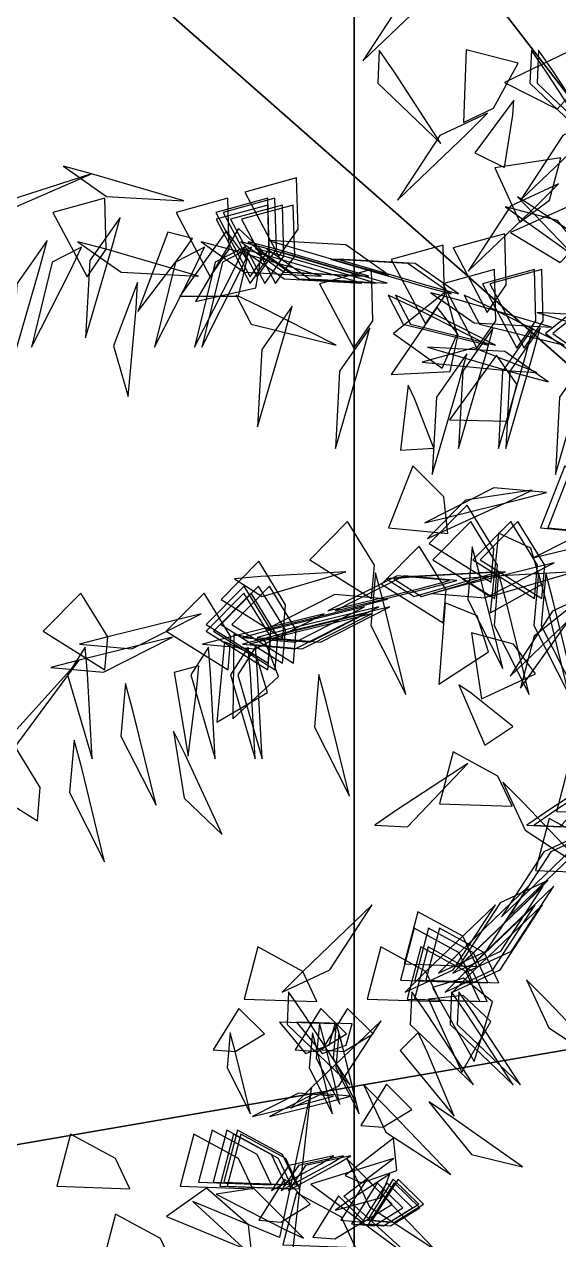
# Model space of a CAD drawing. Header units: millimetres. Extents: x 116.8 to 135.8, y -35.1 to -13.1.
# Drawn here: x 129.877 to 130.632, y -20.523 to -18.805 of the extents above; entities that cross this region are included whole.
import ezdxf

# ---------------------------------------------------------------- set-up
doc = ezdxf.new("R2010")
doc.units = ezdxf.units.MM
for name, color, linetype in [('COPERTURA', 252, 'CONTINUOUS'), ('FOGLIE', 62, 'CONTINUOUS'), ('PARETE_INTERNA', 7, 'CONTINUOUS'), ('PRATO', 83, 'CONTINUOUS')]:
    doc.layers.add(name, color=color, linetype=linetype)

msp = doc.modelspace()

# ---------------------------------------------------------------- linework, layer by layer
at = {"layer": 'COPERTURA'}
for points in [[(127.943016, -18.1399, 8.1), (127.943016, -20.6399, 8.1), (130.343016, -20.6399, 8.1), (130.343016, -18.1399, 8.1)], [(130.343016, -23.1399, 7.8), (130.343016, -18.1399, 7.8), (130.343016, -18.1399, 8.1), (130.343016, -23.1399, 8.1)]]:
    msp.add_3dface(points, dxfattribs=at)
at = {"layer": 'FOGLIE'}
for points in [[(130.655268, -18.806428, 4.457389), (130.684436, -18.835596, 4.457389), (130.652977, -18.768055, 4.392201), (130.56125, -18.70822, 4.44982)], [(130.665509, -18.806428, 4.314046), (130.694677, -18.835596, 4.314046), (130.663218, -18.768055, 4.248857), (130.571491, -18.70822, 4.306476)], [(130.453071, -18.76253, 1.961994), (130.482239, -18.733362, 1.961994), (130.414697, -18.76482, 1.896805), (130.354863, -18.856548, 1.954424)], [(130.399586, -18.872384, 1.392521), (130.378249, -18.84154, 1.375345), (130.376188, -18.887888, 1.462802), (130.465449, -18.973321, 1.455887)], [(130.539936, -18.923558, 2.683996), (130.574415, -18.859985, 2.650742), (130.500881, -18.840681, 2.544628), (130.497247, -18.943637, 2.658152)], [(130.665866, -18.885422, 4.709379), (130.658932, -18.837249, 4.646392), (130.55522, -18.88689, 4.584589), (130.629593, -18.924966, 4.713118)], [(130.614651, -18.872384, 4.510238), (130.593315, -18.84154, 4.493062), (130.591253, -18.887888, 4.580519), (130.680514, -18.973321, 4.573603)], [(130.624892, -18.872384, 4.366894), (130.603556, -18.84154, 4.349719), (130.601495, -18.887888, 4.437175), (130.690755, -18.973321, 4.43026)], [(130.566912, -18.933126, 1.745009), (130.568519, -18.911946, 1.709648), (130.513176, -18.98641, 1.744193), (130.555505, -19.007391, 1.85857)], [(130.502082, -18.959468, 2.502247), (130.531251, -18.9303, 2.502247), (130.463709, -18.961759, 2.437058), (130.403875, -19.053486, 2.494677)], [(130.676183, -18.959468, 2.026142), (130.705351, -18.9303, 2.026142), (130.637809, -18.961759, 1.960954), (130.577975, -19.053486, 2.018573)], [(129.971614, -19.016116, 1.681351), (129.765128, -19.08275, 1.832384), (129.748169, -18.951368, 1.750938), (129.708066, -19.130555, 1.763289)], [(130.619111, -19.053221, 1.428323), (130.634924, -18.993496, 1.378133), (130.541777, -19.007588, 1.287773), (130.577038, -19.084283, 1.415739)], [(129.971614, -19.016116, 1.681351), (129.93177, -19.005439, 1.681351), (129.992785, -19.048203, 1.616163), (130.10214, -19.054157, 1.673782)], [(130.263416, -19.094304, 1.724116), (130.261489, -19.022009, 1.690862), (130.188155, -19.042058, 1.584748), (130.236485, -19.133037, 1.698272)], [(130.602273, -19.059659, 2.264369), (130.631441, -19.030491, 2.264369), (130.563899, -19.061949, 2.19918), (130.504065, -19.153677, 2.256799)], [(130.667819, -19.146698, 1.386198), (130.696987, -19.175866, 1.386198), (130.665528, -19.108324, 1.32101), (130.573801, -19.04849, 1.378628)], [(129.992129, -19.122846, 2.373953), (129.990202, -19.050551, 2.340699), (129.916868, -19.0706, 2.234585), (129.965198, -19.161579, 2.348109)], [(130.166229, -19.122846, 1.897848), (130.164302, -19.050551, 1.864594), (130.090968, -19.0706, 1.75848), (130.139299, -19.161579, 1.872005)], [(130.222556, -19.122846, 2.563371), (130.220629, -19.050551, 2.530116), (130.147294, -19.0706, 2.424003), (130.195625, -19.161579, 2.537527)], [(130.222864, -19.132533, 3.291582), (130.220937, -19.060238, 3.258328), (130.147603, -19.080287, 3.152214), (130.195933, -19.171266, 3.265738)], [(130.232797, -19.122846, 2.91661), (130.23087, -19.050551, 2.883355), (130.157536, -19.0706, 2.777241), (130.205866, -19.161579, 2.890766)], [(130.243346, -19.132533, 3.808642), (130.241419, -19.060238, 3.775387), (130.168085, -19.080287, 3.669274), (130.216416, -19.171266, 3.782798)], [(130.258708, -19.132533, 3.440045), (130.256781, -19.060238, 3.40679), (130.183447, -19.080287, 3.300676), (130.231777, -19.171266, 3.414201)], [(130.658849, -19.135731, 1.38259), (130.689589, -19.156467, 1.364516), (130.630052, -19.082067, 1.337666), (130.556702, -19.06285, 1.435464)], [(130.671327, -19.102769, 2.339468), (130.666851, -19.053021, 2.277491), (130.563646, -19.099066, 2.212156), (130.634187, -19.14163, 2.341435)], [(130.001143, -19.117518, 3.210185), (130.011819, -19.077673, 3.210185), (129.969056, -19.138688, 3.144997), (129.963102, -19.248044, 3.202616)], [(130.096252, -19.133192, 3.025544), (130.114069, -19.107766, 3.052702), (130.079213, -19.098438, 2.960512), (130.037004, -19.210882, 2.930699)], [(130.191471, -19.136712, 2.025198), (130.162295, -19.096675, 1.962893), (130.096355, -19.189227, 1.898658), (130.179079, -19.188994, 2.027722)], [(130.212687, -19.124712, 2.301023), (130.179257, -19.093616, 2.235818), (130.11834, -19.196702, 2.183832), (130.204027, -19.177131, 2.309433)], [(130.5578, -19.173184, 1.708079), (130.555873, -19.100889, 1.674825), (130.482539, -19.120938, 1.568711), (130.530869, -19.211917, 1.682236)], [(129.898246, -19.150341, 2.183835), (129.908922, -19.110496, 2.183835), (129.866159, -19.171511, 2.118647), (129.860205, -19.280867, 2.176266)], [(129.992129, -19.122846, 2.373953), (129.952284, -19.112169, 2.373953), (130.013299, -19.154933, 2.308765), (130.122655, -19.160887, 2.366383)], [(130.166229, -19.122846, 1.897848), (130.126385, -19.112169, 1.897848), (130.187399, -19.154933, 1.83266), (130.296755, -19.160887, 1.890279)], [(130.222556, -19.122846, 2.563371), (130.182711, -19.112169, 2.563371), (130.243726, -19.154933, 2.498182), (130.353081, -19.160887, 2.555801)], [(130.232797, -19.122846, 2.91661), (130.192952, -19.112169, 2.91661), (130.253967, -19.154933, 2.851421), (130.363323, -19.160887, 2.90904)], [(130.352074, -19.148564, 4.610725), (130.391919, -19.15924, 4.610725), (130.330904, -19.116477, 4.545537), (130.221548, -19.110523, 4.603155)], [(130.470458, -19.189271, 1.951303), (130.468531, -19.116976, 1.918048), (130.395197, -19.137025, 1.811935), (130.443527, -19.228004, 1.925459)], [(129.941166, -19.153681, 2.605883), (129.957208, -19.119781, 2.623059), (129.91604, -19.14117, 2.535602), (129.886683, -19.261189, 2.542517)], [(130.115266, -19.153681, 2.129779), (130.131309, -19.119781, 2.146954), (130.09014, -19.14117, 2.059498), (130.060783, -19.261189, 2.066413)], [(130.171592, -19.153681, 2.795301), (130.187635, -19.119781, 2.812477), (130.146467, -19.14117, 2.72502), (130.11711, -19.261189, 2.731935)], [(130.181833, -19.153681, 3.14854), (130.197876, -19.119781, 3.165716), (130.156708, -19.14117, 3.078259), (130.127351, -19.261189, 3.085174)], [(130.222864, -19.132533, 3.291582), (130.183019, -19.121856, 3.291582), (130.244034, -19.16462, 3.226394), (130.35339, -19.170574, 3.284012)], [(130.243346, -19.132533, 3.808642), (130.203502, -19.121856, 3.808642), (130.264516, -19.16462, 3.743453), (130.373872, -19.170574, 3.801072)], [(130.258708, -19.132533, 3.440045), (130.218863, -19.121856, 3.440045), (130.279878, -19.16462, 3.374856), (130.389234, -19.170574, 3.432475)], [(130.369147, -19.223867, 2.683996), (130.36722, -19.151573, 2.650742), (130.293885, -19.171622, 2.544628), (130.342216, -19.2626, 2.658152)], [(130.439961, -19.174857, 4.457389), (130.479805, -19.185534, 4.457389), (130.418791, -19.14277, 4.392201), (130.309435, -19.136816, 4.44982)], [(130.450202, -19.174857, 4.314046), (130.490046, -19.185534, 4.314046), (130.429032, -19.14277, 4.248857), (130.319676, -19.136816, 4.306476)], [(130.543247, -19.223867, 2.207891), (130.54132, -19.151573, 2.174637), (130.467986, -19.171622, 2.068523), (130.516316, -19.2626, 2.182048)], [(130.599573, -19.223867, 2.873414), (130.597647, -19.151572, 2.84016), (130.524312, -19.171622, 2.734046), (130.572643, -19.2626, 2.84757)], [(130.609815, -19.223867, 3.226653), (130.607888, -19.151573, 3.193399), (130.534553, -19.171622, 3.087285), (130.582884, -19.2626, 3.200809)], [(130.034458, -19.206568, 2.150912), (130.03674, -19.169847, 2.13226), (130.002525, -19.259225, 2.106925), (130.023416, -19.330713, 2.205754)], [(130.488138, -19.242805, 1.428323), (130.471971, -19.183176, 1.378133), (130.398349, -19.241953, 1.287773), (130.467234, -19.290743, 1.415739)], [(130.491116, -19.194806, 4.690909), (130.451272, -19.18413, 4.690909), (130.512286, -19.226893, 4.62572), (130.621642, -19.232848, 4.683339)], [(130.703203, -19.242805, 4.54604), (130.687036, -19.183176, 4.49585), (130.613414, -19.241953, 4.405489), (130.682299, -19.290743, 4.533455)], [(130.713445, -19.242805, 4.402697), (130.697277, -19.183176, 4.352507), (130.623655, -19.241953, 4.262146), (130.69254, -19.290743, 4.390112)], [(130.209664, -19.203639, 1.392521), (130.175764, -19.187596, 1.375345), (130.197153, -19.228765, 1.462802), (130.317172, -19.258122, 1.455887)], [(130.244276, -19.243059, 1.961994), (130.254952, -19.203215, 1.961994), (130.212189, -19.26423, 1.896805), (130.206235, -19.373585, 1.954424)], [(130.424729, -19.203639, 4.510238), (130.390829, -19.187596, 4.493062), (130.412218, -19.228765, 4.580519), (130.532237, -19.258122, 4.573603)], [(130.43497, -19.203639, 4.366894), (130.401071, -19.187596, 4.349719), (130.422459, -19.228765, 4.437175), (130.542478, -19.258122, 4.43026)], [(130.532262, -19.203639, 4.034133), (130.498362, -19.187596, 4.016958), (130.519751, -19.228765, 4.104414), (130.639769, -19.258122, 4.097499)], [(130.490008, -19.243089, 4.709379), (130.459917, -19.204837, 4.646392), (130.39492, -19.299684, 4.584589), (130.478367, -19.295472, 4.713118)], [(130.731674, -19.250278, 3.83829), (130.771519, -19.260954, 3.83829), (130.710504, -19.218191, 3.773101), (130.601148, -19.212236, 3.83072)], [(130.354319, -19.273894, 2.502247), (130.364996, -19.234049, 2.502247), (130.322232, -19.295064, 2.437058), (130.316278, -19.40442, 2.494677)], [(130.52842, -19.273894, 2.026142), (130.539096, -19.234049, 2.026142), (130.496333, -19.295064, 1.960954), (130.490378, -19.40442, 2.018573)], [(130.584746, -19.273894, 2.691664), (130.595422, -19.234049, 2.691664), (130.552659, -19.295064, 2.626476), (130.546705, -19.40442, 2.684095)], [(130.594987, -19.273894, 3.044903), (130.605664, -19.234049, 3.044903), (130.5629, -19.295064, 2.979715), (130.556946, -19.40442, 3.037334)], [(130.563808, -19.294392, 1.38259), (130.600798, -19.29698, 1.364516), (130.512037, -19.262317, 1.337666), (130.438905, -19.282349, 1.435464)], [(130.577059, -19.299405, 1.386198), (130.616904, -19.310081, 1.386198), (130.555889, -19.267318, 1.32101), (130.446533, -19.261363, 1.378628)], [(130.491182, -19.310566, 2.264369), (130.501858, -19.270722, 2.264369), (130.459095, -19.331736, 2.19918), (130.453141, -19.441092, 2.256799)], [(130.57254, -19.313374, 2.339468), (130.54379, -19.272528, 2.277491), (130.477433, -19.364007, 2.212156), (130.559806, -19.365598, 2.341435)], [(130.665282, -19.310566, 1.788264), (130.675959, -19.270722, 1.788264), (130.633195, -19.331736, 1.723076), (130.627241, -19.441092, 1.780695)], [(130.428164, -19.33388, 1.745009), (130.418966, -19.314733, 1.709648), (130.408269, -19.406892, 1.744193), (130.455418, -19.403898, 1.85857)], [(130.469505, -19.472476, 1.428323), (130.425689, -19.428919, 1.378133), (130.391319, -19.516633, 1.287773), (130.47537, -19.524444, 1.415739)], [(130.68457, -19.472476, 4.54604), (130.640754, -19.428919, 4.49585), (130.606384, -19.516633, 4.405489), (130.690435, -19.524444, 4.533455)], [(130.694812, -19.472476, 4.402697), (130.650996, -19.428919, 4.352507), (130.616626, -19.516633, 4.262146), (130.700676, -19.524444, 4.390112)], [(130.574813, -19.477032, 1.386198), (130.614657, -19.466356, 1.386198), (130.540435, -19.459829, 1.32101), (130.442753, -19.50935, 1.378628)], [(130.560831, -19.479317, 1.38259), (130.594159, -19.463063, 1.364516), (130.499958, -19.477424, 1.337666), (130.44664, -19.531339, 1.435464)], [(130.540301, -19.546331, 1.708079), (130.502485, -19.484685, 1.674825), (130.449, -19.538716, 1.568711), (130.536345, -19.59334, 1.682236)], [(130.371393, -19.569338, 2.683996), (130.333577, -19.507692, 2.650742), (130.280092, -19.561722, 2.544628), (130.367437, -19.616347, 2.658152)], [(130.545493, -19.569338, 2.207891), (130.507677, -19.507692, 2.174637), (130.454192, -19.561722, 2.068523), (130.541537, -19.616347, 2.182048)], [(130.60182, -19.569338, 2.873414), (130.564004, -19.507692, 2.84016), (130.510519, -19.561722, 2.734046), (130.597864, -19.616347, 2.84757)], [(130.612061, -19.569338, 3.226653), (130.574245, -19.507692, 3.193399), (130.52076, -19.561722, 3.087285), (130.608105, -19.616347, 3.200809)], [(130.729428, -19.526159, 3.83829), (130.769272, -19.515483, 3.83829), (130.69505, -19.508956, 3.773101), (130.597368, -19.558477, 3.83072)], [(130.59229, -19.545156, 2.339468), (130.546969, -19.524158, 2.277491), (130.535242, -19.636559, 2.212156), (130.607374, -19.59675, 2.341435)], [(130.472704, -19.603934, 1.951303), (130.434888, -19.542289, 1.918048), (130.381403, -19.596319, 1.811935), (130.468748, -19.650943, 1.925459)], [(130.520428, -19.583403, 2.264369), (130.509752, -19.543559, 2.264369), (130.503225, -19.617781, 2.19918), (130.552746, -19.715463, 2.256799)], [(130.245917, -19.625211, 1.724116), (130.208101, -19.563565, 1.690862), (130.154616, -19.617596, 1.584748), (130.241961, -19.67222, 1.698272)], [(130.210814, -19.585475, 1.392521), (130.173435, -19.588532, 1.375345), (130.212543, -19.61349, 1.462802), (130.33116, -19.578905, 1.455887)], [(130.383566, -19.620076, 2.502247), (130.372889, -19.580231, 2.502247), (130.366363, -19.654453, 2.437058), (130.415884, -19.752135, 2.494677)], [(130.425879, -19.585475, 4.510238), (130.3885, -19.588532, 4.493062), (130.427608, -19.61349, 4.580519), (130.546225, -19.578905, 4.573603)], [(130.436121, -19.585475, 4.366894), (130.398741, -19.588532, 4.349719), (130.437849, -19.61349, 4.437175), (130.556466, -19.578905, 4.43026)], [(130.493363, -19.598399, 4.690909), (130.453518, -19.609075, 4.690909), (130.52774, -19.615602, 4.62572), (130.625422, -19.566081, 4.683339)], [(130.533412, -19.585475, 4.034133), (130.496032, -19.588532, 4.016958), (130.53514, -19.61349, 4.104414), (130.653758, -19.578905, 4.097499)], [(130.557666, -19.620076, 2.026142), (130.54699, -19.580231, 2.026142), (130.540463, -19.654453, 1.960954), (130.589984, -19.752135, 2.018573)], [(130.613992, -19.620076, 2.691664), (130.603316, -19.580231, 2.691664), (130.596789, -19.654453, 2.626476), (130.64631, -19.752135, 2.684095)], [(130.624234, -19.620076, 3.044903), (130.613557, -19.580231, 3.044903), (130.607031, -19.654453, 2.979715), (130.656552, -19.752135, 3.037334)], [(130.22511, -19.660673, 3.291582), (130.187294, -19.599027, 3.258328), (130.133809, -19.653057, 3.152214), (130.221154, -19.707682, 3.265738)], [(130.245593, -19.660673, 3.808642), (130.207777, -19.599027, 3.775387), (130.154292, -19.653057, 3.669274), (130.241637, -19.707682, 3.782798)], [(130.260954, -19.660673, 3.440045), (130.223138, -19.599027, 3.40679), (130.169653, -19.653057, 3.300676), (130.256999, -19.707682, 3.414201)], [(130.437714, -19.60158, 4.457389), (130.477559, -19.590903, 4.457389), (130.403337, -19.584377, 4.392201), (130.305655, -19.633898, 4.44982)], [(130.447956, -19.60158, 4.314046), (130.4878, -19.590903, 4.314046), (130.413578, -19.584377, 4.248857), (130.315896, -19.633898, 4.306476)], [(129.994375, -19.670359, 2.373953), (129.956559, -19.608714, 2.340699), (129.903074, -19.662744, 2.234585), (129.990419, -19.717369, 2.348109)], [(130.168476, -19.670359, 1.897848), (130.130659, -19.608714, 1.864594), (130.077175, -19.662744, 1.75848), (130.16452, -19.717369, 1.872005)], [(130.224802, -19.670359, 2.563371), (130.186986, -19.608714, 2.530116), (130.133501, -19.662744, 2.424003), (130.220846, -19.717369, 2.537527)], [(130.235043, -19.670359, 2.91661), (130.197227, -19.608714, 2.883355), (130.143742, -19.662744, 2.777241), (130.231087, -19.717369, 2.890766)], [(130.349828, -19.627873, 4.610725), (130.389672, -19.617197, 4.610725), (130.31545, -19.61067, 4.545537), (130.217768, -19.660191, 4.603155)], [(130.661681, -19.631986, 1.386198), (130.690849, -19.602818, 1.386198), (130.623308, -19.634276, 1.32101), (130.563473, -19.726004, 1.378628)], [(130.650715, -19.640955, 1.38259), (130.671451, -19.610215, 1.364516), (130.597051, -19.669753, 1.337666), (130.577834, -19.743103, 1.435464)], [(130.22511, -19.660673, 3.291582), (130.185266, -19.671349, 3.291582), (130.259488, -19.677876, 3.226394), (130.35717, -19.628354, 3.284012)], [(130.245593, -19.660673, 3.808642), (130.205748, -19.671349, 3.808642), (130.27997, -19.677876, 3.743453), (130.377652, -19.628354, 3.801072)], [(130.260954, -19.660673, 3.440045), (130.22111, -19.671349, 3.440045), (130.295332, -19.677876, 3.374856), (130.393014, -19.628354, 3.432475)], [(130.516545, -19.640767, 4.709379), (130.471359, -19.622686, 4.646392), (130.462493, -19.737323, 4.584589), (130.532654, -19.691952, 4.713118)], [(129.994375, -19.670359, 2.373953), (129.954531, -19.681036, 2.373953), (130.028753, -19.687563, 2.308765), (130.126435, -19.638041, 2.366383)], [(130.168476, -19.670359, 1.897848), (130.128631, -19.681036, 1.897848), (130.202853, -19.687563, 1.83266), (130.300535, -19.638041, 1.890279)], [(130.224802, -19.670359, 2.563371), (130.184958, -19.681036, 2.563371), (130.259179, -19.687563, 2.498182), (130.356862, -19.638041, 2.555801)], [(130.235043, -19.670359, 2.91661), (130.195199, -19.681036, 2.91661), (130.269421, -19.687563, 2.851421), (130.367103, -19.638041, 2.90904)], [(130.217188, -19.67691, 2.301023), (130.17269, -19.666695, 2.235818), (130.171477, -19.786428, 2.183832), (130.235899, -19.726636, 2.309433)], [(130.568204, -19.680694, 1.428323), (130.50848, -19.66488, 1.378133), (130.522572, -19.758028, 1.287773), (130.599267, -19.722767, 1.415739)], [(129.954116, -19.703399, 1.681351), (129.914271, -19.714075, 1.681351), (129.988493, -19.720602, 1.616163), (130.086175, -19.671081, 1.673782)], [(129.965658, -19.722545, 2.605883), (129.962601, -19.685166, 2.623059), (129.937642, -19.724273, 2.535602), (129.972228, -19.842891, 2.542517)], [(130.139758, -19.722545, 2.129779), (130.136701, -19.685166, 2.146954), (130.111743, -19.724273, 2.059498), (130.146328, -19.842891, 2.066413)], [(130.204815, -19.69791, 2.025198), (130.15953, -19.677825, 1.962893), (130.1487, -19.790947, 1.898658), (130.220224, -19.749384, 2.027722)], [(130.196084, -19.722545, 2.795301), (130.193028, -19.685166, 2.812477), (130.168069, -19.724273, 2.72502), (130.202655, -19.842891, 2.731935)], [(130.206326, -19.722545, 3.14854), (130.203269, -19.685166, 3.165716), (130.17831, -19.724273, 3.078259), (130.212896, -19.842891, 3.085174)], [(129.954116, -19.703399, 1.681351), (129.80861, -19.864349, 1.832384), (129.728232, -19.759049, 1.750938), (129.783095, -19.934281, 1.763289)], [(130.120593, -19.742472, 3.025544), (130.12331, -19.711543, 3.052702), (130.08846, -19.720893, 2.960512), (130.108127, -19.839377, 2.930699)], [(130.030389, -19.776452, 3.210185), (130.019713, -19.736607, 3.210185), (130.013186, -19.810829, 3.144997), (130.062708, -19.908511, 3.202616)], [(130.303719, -19.763607, 1.961994), (130.293043, -19.723763, 1.961994), (130.286516, -19.797985, 1.896805), (130.336037, -19.895667, 1.954424)], [(130.508381, -19.750316, 1.745009), (130.490842, -19.738334, 1.709648), (130.527658, -19.823494, 1.744193), (130.566993, -19.797327, 1.85857)], [(130.103766, -19.836914, 2.150912), (130.087382, -19.803971, 2.13226), (130.10244, -19.898482, 2.106925), (130.156276, -19.949948, 2.205754)], [(129.898934, -19.883388, 1.965447), (129.861118, -19.821742, 1.932193), (129.807633, -19.875772, 1.826079), (129.894978, -19.930397, 1.939604)], [(129.957689, -19.856326, 2.183835), (129.947013, -19.816481, 2.183835), (129.940486, -19.890703, 2.118647), (129.990007, -19.988385, 2.176266)], [(130.546074, -19.867401, 2.683996), (130.482501, -19.832922, 2.650742), (130.463197, -19.906456, 2.544628), (130.566152, -19.91009, 2.658152)], [(130.402729, -19.91558, 1.392521), (130.371886, -19.936917, 1.375345), (130.418233, -19.938978, 1.462802), (130.503666, -19.849717, 1.455887)], [(130.617794, -19.91558, 4.510238), (130.586951, -19.936917, 4.493062), (130.633298, -19.938978, 4.580519), (130.718731, -19.849717, 4.573603)], [(130.628035, -19.91558, 4.366894), (130.597192, -19.936917, 4.349719), (130.643539, -19.938978, 4.437175), (130.728972, -19.849717, 4.43026)], [(130.71172, -19.878236, 1.708079), (130.648148, -19.843757, 1.674825), (130.628844, -19.917291, 1.568711), (130.731799, -19.920925, 1.682236)], [(130.581984, -19.905255, 2.502247), (130.552816, -19.876087, 2.502247), (130.584275, -19.943628, 2.437058), (130.676003, -20.003463, 2.494677)], [(130.64913, -19.972255, 4.457389), (130.678298, -19.943087, 4.457389), (130.610757, -19.974546, 4.392201), (130.550922, -20.066273, 4.44982)], [(130.659371, -19.972255, 4.314046), (130.688539, -19.943087, 4.314046), (130.620998, -19.974546, 4.248857), (130.561163, -20.066273, 4.306476)], [(130.681981, -19.96192, 1.951303), (130.618409, -19.927441, 1.918048), (130.599105, -20.000975, 1.811935), (130.70206, -20.004609, 1.925459)], [(130.491126, -20.116932, 3.291582), (130.461958, -20.1461, 3.291582), (130.529499, -20.114641, 3.226394), (130.589334, -20.022914, 3.284012)], [(130.511608, -20.116932, 3.808642), (130.48244, -20.1461, 3.808642), (130.549981, -20.114641, 3.743453), (130.609816, -20.022914, 3.801072)], [(130.587536, -20.04409, 4.610725), (130.616705, -20.014922, 4.610725), (130.549163, -20.04638, 4.545537), (130.489329, -20.138108, 4.603155)], [(130.52697, -20.116932, 3.440045), (130.497802, -20.1461, 3.440045), (130.565343, -20.114641, 3.374856), (130.625178, -20.022914, 3.432475)], [(130.270078, -20.143397, 2.373953), (130.24091, -20.172565, 2.373953), (130.308451, -20.141107, 2.308765), (130.368286, -20.049379, 2.366383)], [(130.496217, -20.09374, 1.724116), (130.432644, -20.059261, 1.690862), (130.41334, -20.132795, 1.584748), (130.516295, -20.136429, 1.698272)], [(130.444178, -20.143397, 1.897848), (130.41501, -20.172565, 1.897848), (130.482551, -20.141107, 1.83266), (130.542386, -20.049379, 1.890279)], [(130.500504, -20.143397, 2.563371), (130.471336, -20.172565, 2.563371), (130.538878, -20.141107, 2.498182), (130.598712, -20.049379, 2.555801)], [(130.510746, -20.143397, 2.91661), (130.481578, -20.172565, 2.91661), (130.549119, -20.141107, 2.851421), (130.608954, -20.049379, 2.90904)], [(130.491126, -20.116932, 3.291582), (130.427553, -20.082453, 3.258328), (130.408249, -20.155987, 3.152214), (130.511204, -20.159621, 3.265738)], [(130.511608, -20.116932, 3.808642), (130.448035, -20.082453, 3.775387), (130.428731, -20.155987, 3.669274), (130.531687, -20.159621, 3.782798)], [(130.52697, -20.116932, 3.440045), (130.463397, -20.082453, 3.40679), (130.444093, -20.155987, 3.300676), (130.547048, -20.159621, 3.414201)], [(130.270078, -20.143397, 2.373953), (130.206505, -20.108918, 2.340699), (130.187201, -20.182452, 2.234585), (130.290156, -20.186086, 2.348109)], [(130.444178, -20.143397, 1.897848), (130.380605, -20.108918, 1.864594), (130.361301, -20.182452, 1.75848), (130.464257, -20.186086, 1.872005)], [(130.500504, -20.143397, 2.563371), (130.436932, -20.108918, 2.530116), (130.417628, -20.182452, 2.424003), (130.520583, -20.186086, 2.537527)], [(130.510746, -20.143397, 2.91661), (130.447173, -20.108918, 2.883355), (130.427869, -20.182452, 2.777241), (130.530824, -20.186086, 2.890766)], [(130.497186, -20.152877, 2.301023), (130.453542, -20.166279, 2.235818), (130.512358, -20.270578, 2.183832), (130.538252, -20.186585, 2.309433)], [(130.615473, -20.184693, 1.961994), (130.586305, -20.155525, 1.961994), (130.617763, -20.223066, 1.896805), (130.709491, -20.282901, 1.954424)], [(130.2713, -20.20295, 2.605883), (130.249964, -20.172107, 2.623059), (130.247903, -20.218454, 2.535602), (130.337163, -20.303887, 2.542517)], [(130.4454, -20.20295, 2.129779), (130.424064, -20.172107, 2.146954), (130.422003, -20.218454, 2.059498), (130.511263, -20.303887, 2.066413)], [(130.496971, -20.17725, 2.025198), (130.44771, -20.182499, 1.962893), (130.494892, -20.28588, 1.898658), (130.536052, -20.214123, 2.027722)], [(130.501727, -20.20295, 2.795301), (130.48039, -20.172107, 2.812477), (130.478329, -20.218454, 2.72502), (130.56759, -20.303887, 2.731935)], [(130.511968, -20.20295, 3.14854), (130.490632, -20.172107, 3.165716), (130.488571, -20.218454, 3.078259), (130.577831, -20.303887, 3.085174)], [(130.174744, -20.256711, 1.764385), (130.215841, -20.2315, 1.742215), (130.179821, -20.195844, 1.671473), (130.143404, -20.254074, 1.747156)], [(130.29081, -20.256711, 1.446982), (130.331908, -20.2315, 1.424812), (130.295887, -20.195844, 1.35407), (130.259471, -20.254074, 1.429753)], [(130.328361, -20.256711, 1.890663), (130.369459, -20.2315, 1.868494), (130.333439, -20.195844, 1.797751), (130.297022, -20.254074, 1.873434)], [(130.307385, -20.247597, 2.311338), (130.31609, -20.21773, 2.268346), (130.237392, -20.215085, 2.231293), (130.273845, -20.259462, 2.315831)], [(130.282603, -20.307353, 1.681351), (130.253435, -20.336522, 1.681351), (130.320976, -20.305063, 1.616163), (130.380811, -20.213335, 1.673782)], [(130.331282, -20.247597, 2.410313), (130.339986, -20.21773, 2.367322), (130.261289, -20.215085, 2.330268), (130.297741, -20.259462, 2.414806)], [(130.300775, -20.242939, 2.301299), (130.293657, -20.216376, 2.301299), (130.289306, -20.265857, 2.257841), (130.32232, -20.330979, 2.296253)], [(130.324671, -20.242939, 2.400275), (130.317554, -20.216376, 2.400275), (130.313202, -20.265857, 2.356816), (130.346217, -20.330979, 2.395228)], [(130.174744, -20.256711, 1.764385), (130.167626, -20.230148, 1.764385), (130.163275, -20.279629, 1.720926), (130.196289, -20.344751, 1.759338)], [(130.29081, -20.256711, 1.446982), (130.283693, -20.230148, 1.446982), (130.279342, -20.279629, 1.403523), (130.312356, -20.344751, 1.441935)], [(130.328361, -20.256711, 1.890663), (130.321244, -20.230148, 1.890663), (130.316893, -20.279629, 1.847204), (130.349907, -20.344751, 1.885617)], [(130.446313, -20.257953, 3.025544), (130.433202, -20.229809, 3.052702), (130.407695, -20.255331, 2.960512), (130.48397, -20.348108, 2.930699)], [(130.38337, -20.363751, 1.092391), (130.424467, -20.33854, 1.070222), (130.388447, -20.302884, 0.999479), (130.35203, -20.361114, 1.075162)], [(130.385184, -20.332482, 3.210185), (130.356016, -20.303314, 3.210185), (130.387475, -20.370855, 3.144997), (130.479202, -20.43069, 3.202616)], [(130.282603, -20.307353, 1.681351), (130.237066, -20.519493, 1.832384), (130.114807, -20.468489, 1.750938), (130.249936, -20.592813, 1.763289)], [(130.287246, -20.326802, 2.347628), (130.313809, -20.319684, 2.347628), (130.264328, -20.315333, 2.304169), (130.199207, -20.348347, 2.342581)], [(130.311143, -20.326802, 2.446603), (130.337706, -20.319684, 2.446603), (130.288224, -20.315333, 2.403144), (130.223103, -20.348347, 2.441557)], [(130.478962, -20.348155, 2.150912), (130.448301, -20.327818, 2.13226), (130.508597, -20.402138, 2.106925), (130.580953, -20.419791, 2.205754)], [(130.205678, -20.40238, 3.371765), (130.142105, -20.367901, 3.338511), (130.122801, -20.441435, 3.232397), (130.225756, -20.445069, 3.345922)], [(130.22616, -20.40238, 3.888825), (130.162587, -20.367901, 3.855571), (130.143283, -20.441435, 3.749457), (130.246239, -20.445069, 3.862982)], [(130.241522, -20.40238, 3.520228), (130.177949, -20.367901, 3.486974), (130.158645, -20.441435, 3.38086), (130.2616, -20.445069, 3.494385)], [(130.005424, -20.408051, 2.510265), (129.941851, -20.373572, 2.477011), (129.922547, -20.447106, 2.370897), (130.025502, -20.45074, 2.484421)], [(130.179524, -20.408051, 2.03416), (130.115951, -20.373572, 2.000906), (130.096647, -20.447106, 1.894792), (130.199603, -20.45074, 2.008317)], [(130.235851, -20.408051, 2.699683), (130.172278, -20.373572, 2.666429), (130.152974, -20.447106, 2.560315), (130.255929, -20.45074, 2.673839)], [(130.246092, -20.408051, 3.052922), (130.182519, -20.373572, 3.019667), (130.163215, -20.447106, 2.913553), (130.26617, -20.45074, 3.027078)], [(130.353021, -20.442062, 1.201966), (130.402955, -20.425029, 1.196262), (130.398593, -20.378984, 1.122545), (130.329859, -20.431969, 1.176518)], [(130.294577, -20.415691, 2.194093), (130.314273, -20.404189, 2.17873), (130.250283, -20.41781, 2.170031), (130.226127, -20.452909, 2.240678)], [(130.308232, -20.415691, 2.538799), (130.327928, -20.404189, 2.523437), (130.263938, -20.41781, 2.514738), (130.239782, -20.452909, 2.585384)], [(130.318473, -20.415691, 2.293068), (130.338169, -20.404189, 2.277705), (130.274179, -20.41781, 2.269007), (130.250024, -20.452909, 2.339653)], [(130.435495, -20.558286, 1.120901), (130.328195, -20.461282, 1.221589), (130.398395, -20.407696, 1.167292), (130.281574, -20.444272, 1.175526)], [(130.362161, -20.438005, 2.183835), (130.332993, -20.408837, 2.183835), (130.364452, -20.476378, 2.118647), (130.456179, -20.536213, 2.176266)], [(130.239324, -20.497727, 1.67351), (130.280421, -20.472516, 1.65134), (130.244401, -20.43686, 1.580598), (130.207984, -20.49509, 1.656281)], [(130.333385, -20.468801, 1.499908), (130.316434, -20.48068, 1.518014), (130.380186, -20.4636, 1.518021), (130.393303, -20.430017, 1.443816)], [(130.35539, -20.497727, 1.356107), (130.396488, -20.472516, 1.333937), (130.360468, -20.43686, 1.263195), (130.324051, -20.49509, 1.338878)], [(130.392941, -20.497727, 1.799789), (130.434039, -20.472516, 1.777619), (130.398019, -20.43686, 1.706876), (130.361602, -20.49509, 1.782559)], [(130.399769, -20.497727, 2.035281), (130.440866, -20.472516, 2.013112), (130.404846, -20.43686, 1.942369), (130.36843, -20.49509, 2.018052)], [(130.193479, -20.501658, 1.802949), (130.133902, -20.449566, 1.794393), (130.07736, -20.489766, 1.683817), (130.19774, -20.539315, 1.764776)], [(130.242942, -20.507112, 2.249863), (130.271086, -20.520223, 2.277021), (130.201085, -20.450216, 2.277032), (130.147622, -20.458364, 2.165724)], [(130.324809, -20.490819, 1.965447), (130.261236, -20.45634, 1.932193), (130.241932, -20.529874, 1.826079), (130.344887, -20.533508, 1.939604)], [(130.370429, -20.502892, 2.247844), (130.411526, -20.477681, 2.225674), (130.375506, -20.442025, 2.154932), (130.33909, -20.500255, 2.230615)], [(130.384084, -20.502892, 2.59255), (130.425181, -20.477681, 2.570381), (130.389161, -20.442025, 2.499638), (130.352745, -20.500255, 2.575321)], [(130.394325, -20.502892, 2.346819), (130.435422, -20.477681, 2.324649), (130.399402, -20.442025, 2.253907), (130.362986, -20.500255, 2.32959)], [(130.315503, -20.521498, 1.310298), (130.3566, -20.496287, 1.288129), (130.32058, -20.460631, 1.217386), (130.284163, -20.518861, 1.293069)], [(130.06899, -20.520967, 1.638587), (130.005417, -20.486488, 1.605332), (129.986113, -20.560022, 1.499219), (130.089068, -20.563656, 1.612743)]]:
    msp.add_3dface(points, dxfattribs=at)
at = {"layer": 'PARETE_INTERNA'}
msp.add_3dface([(130.343016, -18.1399, 7.8), (130.343016, -20.6399, 7.8), (127.943016, -20.6399, 7.8), (127.943016, -18.1399, 7.8)], dxfattribs=at)
at = {"layer": 'PRATO'}
for points in [[(128.843016, -20.5649), (128.843016, -18.1399), (129.343016, -18.1399), (131.565629, -20.094816)], [(128.843016, -18.1399, -0.0183), (128.843016, -20.5649, -0.0183), (131.565629, -20.094816, -0.0183), (129.343016, -18.1399, -0.0183)], [(131.565629, -20.094816), (129.343016, -18.1399), (129.843016, -18.1399), (130.078276, -18.171739)], [(129.343016, -18.1399, -0.0183), (131.565629, -20.094816, -0.0183), (130.078276, -18.171739, -0.0183), (129.843016, -18.1399, -0.0183)], [(130.766953, -18.342151), (131.565629, -20.094816), (130.078276, -18.171739), (130.313537, -18.203579)], [(131.565629, -20.094816, -0.0183), (130.766953, -18.342151, -0.0183), (130.313537, -18.203579, -0.0183), (130.078276, -18.171739, -0.0183)], [(128.843016, -22.9899), (128.843016, -20.5649), (131.565629, -20.094816), (131.343016, -22.9899)], [(128.843016, -20.5649, -0.0183), (128.843016, -22.9899, -0.0183), (131.343016, -22.9899, -0.0183), (131.565629, -20.094816, -0.0183)]]:
    msp.add_3dface(points, dxfattribs=at)

doc.saveas('drawing.dxf')
